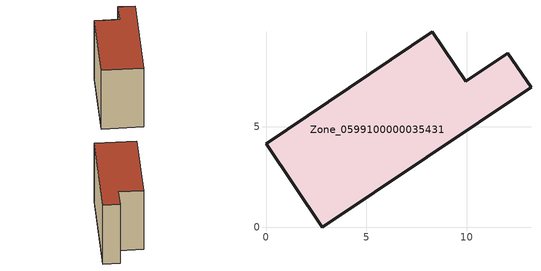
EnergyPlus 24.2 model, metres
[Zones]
Zone_0599100000035431
 floor ground (C_G): 2.81,0 0,4.16 8.27,9.74 9.94,7.26 12.03,8.67 13.19,6.96 z0
 wall outside (C_F): 0,4.16 2.81,0 13.19,6.96 12.03,8.67 9.94,7.26 8.27,9.74 0,4.16 z0:8.51
 roof outside (C_R): 8.27,9.74 0,4.16 2.81,0 13.19,6.96 12.03,8.67 9.94,7.26 z8.51
[BUILDING]
Pand.0599100000035431: North Axis=0; Terrain=City; Loads Convergence Tolerance Value=0.04; Temperature Convergence Tolerance Value=0.4; Solar Distribution=FullExterior; Maximum Number of Warmup Days=25; Minimum Number of Warmup Days=1
[Site:Location]
Rotterdam.The.Hague.AP_ZH_NLD Design_Conditions: Latitude=51.96; Longitude=4.45; Time Zone=1; Elevation=-4.5
[SITE:GROUNDTEMPERATURE:BUILDINGSURFACE]
18, 18, 18, 18, 18, 18, 18, 18, 18, 18, 18, 18
[MATERIAL] Thermal Absorptance=0.9; Solar Absorptance=0.7; Visible Absorptance=0.7
Name | Roughness | Thickness | Conductivity | Density | Specific Heat
G.TI.1975-1991 | MediumSmooth | 0.15 | 0.288461 | 540 | 1210
F.TI.1975-1991 | Rough | 0.3 | 0.230769 | 1920 | 840
R.TI.1975-1991 | MediumRough | 0.2 | 0.153846 | 1500 | 1000
[CONSTRUCTION]
C_G: G.TI.1975-1991
C_F: F.TI.1975-1991
C_R: R.TI.1975-1991
[ZONE]
Zone_0599100000035431: Type=1; Multiplier=1; Ceiling Height=Autocalculate; Volume=Autocalculate; Floor Area=autocalculate; Part of Total Floor Area=Yes
[ZONEINFILTRATION:DESIGNFLOWRATE]
Infil_Zone_0599100000035431: Zone or ZoneList or Space or SpaceList=Zone_0599100000035431; Schedule=AlwaysOn; Design Flow Rate Calculation Method=Flow/Area; Flow Rate per Floor Area=0.003; Constant Term Coefficient=1; Temperature Term Coefficient=0; Velocity Term Coefficient=0; Velocity Squared Term Coefficient=0
[HVACTEMPLATE:ZONE:IDEALLOADSAIRSYSTEM]
Zone_0599100000035431: Maximum Heating Supply Air Temperature=50; Minimum Cooling Supply Air Temperature=13; Maximum Heating Supply Air Humidity Ratio=0.0156; Minimum Cooling Supply Air Humidity Ratio=0.0077; Heating Limit=NoLimit; Cooling Limit=NoLimit; Dehumidification Control Type=ConstantSensibleHeatRatio; Cooling Sensible Heat Ratio=0.7; Dehumidification Setpoint=60; Humidification Control Type=None; Humidification Setpoint=30; Outdoor Air Method=None; Outdoor Air Flow Rate per Person=0.00944; Outdoor Air Flow Rate per Zone Floor Area=0; Outdoor Air Flow Rate per Zone=0; Demand Controlled Ventilation Type=None; Outdoor Air Economizer Type=NoEconomizer; Heat Recovery Type=None; Sensible Heat Recovery Effectiveness=0.7; Latent Heat Recovery Effectiveness=0.65
[ZONECONTROL:THERMOSTAT]
ThermostatControl_Zone_0599100000035431: Zone or ZoneList=Zone_0599100000035431; Control Type Schedule=DualSetpointControlType; Control 1=Thermostat_Zone_0599100000035431; Temperature Difference Between Cutout And Setpoint=0
[THERMOSTATSETPOINT:DUALSETPOINT]
Thermostat_Zone_0599100000035431: Heating Setpoint Temperature Schedule=HeatingSetpoint_Zone_0599100000035431; Cooling Setpoint Temperature Schedule=CoolingSetpoint_Zone_0599100000035431
[SCHEDULE:COMPACT]
HeatingSetpoint_Zone_0599100000035431: Through: 12/31, For: AllDays, Until: 24:00, 21
CoolingSetpoint_Zone_0599100000035431: Through: 12/31, For: AllDays, Until: 24:00, 24
DualSetpointControlType: Through: 12/31, For: AllDays, Until: 24:00, 4
AlwaysOn: Through: 12/31, For: AllDays, Until: 24:00, 1
